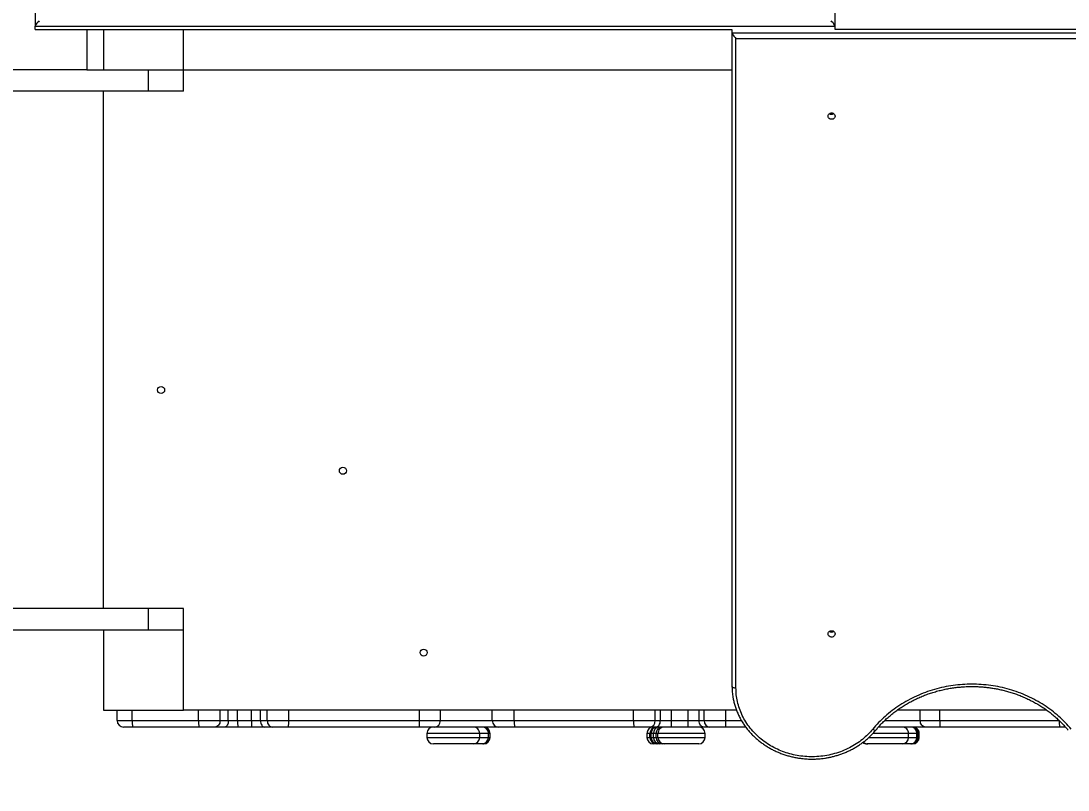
# Model space of a CAD drawing. Header units: millimetres. Extents: x -6562 to 7161, y -6069 to 5384.
# Drawn here: x 2145 to 3453, y 241 to 1201 of the extents above; entities that cross this region are included whole.
import ezdxf

# ---------------------------------------------------------------- set-up
doc = ezdxf.new("R2010")
doc.units = ezdxf.units.MM
for name, color, linetype in [('DIKOM_ОБЪЕКТ', 7, 'Continuous'), ('DIKOM_РАЗМЕР_ЗОНА', 7, 'Continuous'), ('DIKOM_РАЗМЕР_ОБЪЕКТА', 7, 'Continuous')]:
    doc.layers.add(name, color=color, linetype=linetype)
doc.styles.add('style1', font='arial.ttf', dxfattribs={"width": 0.8})
doc.dimstyles.new('1-50', dxfattribs={"dimtxt": 300, "dimasz": 200, "dimexe": 100, "dimexo": 0, "dimgap": 100, "dimtad": 1, "dimtxsty": 'style1', "dimcen": 200, "dimclrd": 7, "dimclre": 7, "dimclrt": 7, "dimadec": 1, "dimazin": 2, "dimtfac": 1, "dimtmove": 0, "dimatfit": 2, "dimfxl": 0, "dimlwd": 25, "dimlwe": 18, "dimarcsym": 0})

# ---------------------------------------------------------------- blocks, each defined once
blk = doc.blocks.new('*D9')
at = {"layer": 'Defpoints', "color": 0, "transparency": 16777216}
for p in [(-2276.8, 2530.5), (6418.8, 2530.5), (1009.4, -4069.5)]:
    blk.add_point(p, dxfattribs=at)
at = {"layer": 'DIKOM_РАЗМЕР_ОБЪЕКТА', "color": 7, "lineweight": 18, "transparency": 16777216}
for p, q in [((-2276.8, 2530.5), (6518.8, 2530.5)), ((1009.4, -4069.5), (6518.8, -4069.5))]:
    blk.add_line(p, q, dxfattribs=at)
at = {"layer": 'DIKOM_РАЗМЕР_ОБЪЕКТА', "color": 7, "lineweight": 25, "transparency": 16777216}
blk.add_line((6418.8, -3869.5), (6418.8, 2330.5), dxfattribs=at)
at = {"layer": 'DIKOM_РАЗМЕР_ОБЪЕКТА', "color": 7, "transparency": 16777216}
for points in [[(6385.4, 2330.5), (6452.1, 2330.5), (6418.8, 2530.5)], [(6385.4, -3869.5), (6452.1, -3869.5), (6418.8, -4069.5)]]:
    blk.add_solid(points, dxfattribs=at)
at = {"layer": 'DIKOM_РАЗМЕР_ОБЪЕКТА', "color": 7, "transparency": 16777216, "insert": (6165.6, -1011), "char_height": 300, "attachment_point": 5, "rotation": 90, "style": 'style1'}
blk.add_mtext('6600', dxfattribs=at)
blk = doc.blocks.new('*D12')
at = {"layer": 'Defpoints', "color": 0, "transparency": 16777216}
for p in [(-2088.2, 4030.5), (7061.3, 4030.5), (1371.9, -6069.5)]:
    blk.add_point(p, dxfattribs=at)
at = {"layer": 'DIKOM_РАЗМЕР_ЗОНА', "color": 7, "lineweight": 18, "transparency": 16777216}
for p, q in [((-2088.2, 4030.5), (7161.3, 4030.5)), ((1371.9, -6069.5), (7161.3, -6069.5))]:
    blk.add_line(p, q, dxfattribs=at)
at = {"layer": 'DIKOM_РАЗМЕР_ЗОНА', "color": 7, "lineweight": 25, "transparency": 16777216}
blk.add_line((7061.3, -5869.5), (7061.3, 3830.5), dxfattribs=at)
at = {"layer": 'DIKOM_РАЗМЕР_ЗОНА', "color": 7, "transparency": 16777216}
for points in [[(7027.9, 3830.5), (7094.6, 3830.5), (7061.3, 4030.5)], [(7027.9, -5869.5), (7094.6, -5869.5), (7061.3, -6069.5)]]:
    blk.add_solid(points, dxfattribs=at)
at = {"layer": 'DIKOM_РАЗМЕР_ЗОНА', "color": 7, "transparency": 16777216, "insert": (6808.1, -1011), "char_height": 300, "attachment_point": 5, "rotation": 90, "style": 'style1'}
blk.add_mtext('10100', dxfattribs=at)

msp = doc.modelspace()

# ---------------------------------------------------------------- linework, layer by layer
at = {"layer": 'DIKOM_ОБЪЕКТ', "color": 7, "linetype": 'Continuous', "lineweight": 15}
for p, q in [((2162.353, 2010.417), (2162.353, 1194.74)), ((3162.353, 1194.74), (3162.353, 2010.417)), ((2162.353, 1194.74), (3162.353, 1194.74)), ((2162.353, 1190.514), (2162.353, 1194.74)), ((3162.353, 1190.514), (3162.353, 1194.74)), ((2162.353, 1190.514), (3033.353, 1190.514)), ((2226.853, 1190.514), (2226.853, 1140.515)), ((2247.853, 1190.514), (2247.853, 1140.515)), ((2347.853, 1140.516), (2347.853, 1190.514)), ((3033.353, 1190.515), (3033.353, 1186.289)), ((3033.353, 1186.289), (3033.353, 370.613)), ((4033.353, 1186.289), (3033.353, 1186.289)), ((3038.353, 368.499), (3038.353, 1179.645)), ((3038.353, 1179.645), (4028.353, 1179.645)), ((4033.353, 1190.515), (3162.353, 1190.515)), ((2226.853, 1140.516), (1802.717, 1140.516)), ((2226.853, 1140.515), (2247.853, 1140.515)), ((2247.853, 1140.516), (2347.853, 1140.516)), ((2304.084, 1113.516), (2304.084, 1140.516)), ((2347.853, 1113.516), (2347.853, 1140.516)), ((2347.853, 1140.516), (3033.353, 1140.516)), ((2304.084, 1113.516), (1802.717, 1113.516)), ((2247.85, 467.516), (2247.85, 1113.516)), ((2247.853, 467.516), (2247.853, 1113.516)), ((2347.853, 1113.516), (2304.084, 1113.516)), ((2304.084, 467.516), (1802.717, 467.516)), ((2304.084, 440.516), (2304.084, 467.516)), ((2347.853, 467.516), (2304.084, 467.516)), ((2347.853, 440.516), (2347.853, 467.516)), ((2247.853, 440.516), (1802.717, 440.516)), ((2247.853, 440.516), (2247.853, 340.516)), ((2347.853, 440.516), (2247.853, 440.516)), ((2347.853, 340.516), (2347.853, 440.516)), ((2247.853, 340.516), (2347.853, 340.516)), ((2264.853, 327.516), (2264.853, 340.516)), ((2283.702, 327.516), (2283.702, 340.516)), ((2366.678, 340.516), (2347.853, 340.516)), ((2366.678, 327.516), (2366.678, 340.516)), ((2393.538, 340.516), (2366.678, 340.516)), ((2393.538, 327.516), (2393.538, 340.516)), ((2403.757, 340.516), (2393.538, 340.516)), ((2403.757, 327.516), (2403.757, 340.516)), ((2415.43, 340.516), (2403.757, 340.516)), ((2415.43, 327.516), (2415.43, 340.516)), ((2432.731, 340.516), (2415.43, 340.516)), ((2432.731, 327.516), (2432.731, 340.516)), ((2444.126, 340.516), (2432.731, 340.516)), ((2444.126, 327.516), (2444.126, 340.516)), ((2452.481, 340.516), (2444.126, 340.516)), ((2452.481, 327.516), (2452.481, 340.516)), ((2479.316, 340.516), (2452.481, 340.516)), ((2479.316, 327.516), (2479.316, 340.516)), ((2642.859, 340.516), (2479.316, 340.516)), ((2642.859, 327.516), (2642.859, 340.516)), ((2668.854, 340.516), (2642.859, 340.516)), ((2668.854, 327.516), (2668.854, 340.516)), ((2733.836, 340.516), (2668.854, 340.516)), ((2733.836, 327.516), (2733.836, 340.516)), ((2761.292, 340.516), (2733.836, 340.516)), ((2761.292, 327.516), (2761.292, 340.516)), ((2910.482, 340.516), (2761.292, 340.516)), ((2910.482, 327.516), (2910.482, 340.516)), ((2937.521, 340.516), (2910.482, 340.516)), ((2937.521, 327.516), (2937.521, 340.516)), ((2943.856, 340.516), (2937.521, 340.516)), ((2943.856, 327.516), (2943.856, 340.516)), ((2957.726, 340.516), (2943.856, 340.516)), ((2957.726, 327.516), (2957.726, 340.516)), ((2978.532, 340.516), (2957.726, 340.516)), ((2978.532, 327.516), (2978.532, 340.516)), ((2992.402, 340.516), (2978.532, 340.516)), ((2992.402, 327.516), (2992.402, 340.516)), ((2998.744, 340.516), (2992.402, 340.516)), ((3025.798, 340.516), (2998.744, 340.516)), ((2998.744, 327.516), (2998.744, 340.516)), ((3025.798, 327.516), (3025.798, 340.516)), ((3038.968, 340.516), (3025.798, 340.516)), ((3268.721, 340.516), (3239.751, 340.516)), ((3268.721, 327.516), (3268.721, 340.516)), ((3293.169, 340.516), (3268.721, 340.516)), ((3293.169, 327.516), (3293.169, 340.516)), ((3426.911, 340.516), (3293.169, 340.516)), ((2264.853, 327.516), (2283.702, 327.516)), ((2283.702, 327.516), (2366.678, 327.516)), ((2366.678, 327.516), (2393.538, 327.516)), ((2393.538, 327.516), (2403.757, 327.516)), ((2403.757, 327.516), (2415.43, 327.516)), ((2415.43, 327.516), (2432.731, 327.516)), ((2432.731, 327.516), (2444.126, 327.516)), ((2444.126, 327.516), (2452.481, 327.516)), ((2452.481, 327.516), (2479.316, 327.516)), ((2479.316, 327.516), (2642.859, 327.516)), ((2642.859, 327.516), (2668.854, 327.516)), ((2668.854, 327.516), (2733.836, 327.516)), ((2733.836, 327.516), (2761.292, 327.516)), ((2761.292, 327.516), (2910.482, 327.516)), ((2910.482, 327.516), (2937.521, 327.516)), ((2937.521, 327.516), (2943.856, 327.516)), ((2943.856, 327.516), (2957.726, 327.516)), ((2957.726, 319.516), (2957.726, 327.516)), ((2957.726, 327.516), (2978.532, 327.516)), ((2978.532, 319.516), (2978.532, 327.516)), ((2978.532, 327.516), (2992.402, 327.516)), ((2992.402, 327.516), (2998.744, 327.516)), ((2998.744, 327.516), (3025.798, 327.516)), ((3025.798, 327.516), (3045.288, 327.516)), ((3224.11, 327.516), (3268.721, 327.516)), ((3268.721, 327.516), (3293.169, 327.516)), ((3293.169, 327.516), (3442.547, 327.516)), ((2284.162, 319.516), (2272.853, 319.516)), ((2367.138, 319.516), (2284.162, 319.516)), ((2386.836, 319.516), (2367.138, 319.516)), ((2399.391, 319.516), (2386.836, 319.516)), ((2415.733, 319.516), (2399.391, 319.516)), ((2433.034, 319.516), (2415.733, 319.516)), ((2448.987, 319.516), (2433.034, 319.516)), ((2459.252, 319.516), (2448.987, 319.516)), ((2478.931, 319.516), (2459.252, 319.516)), ((2642.474, 319.516), (2478.931, 319.516)), ((2661.537, 319.516), (2642.474, 319.516)), ((2741.372, 319.516), (2661.537, 319.516)), ((2761.506, 319.516), (2741.372, 319.516)), ((2910.696, 319.516), (2761.506, 319.516)), ((2930.525, 319.516), (2910.696, 319.516)), ((2938.308, 319.516), (2930.525, 319.516)), ((2957.726, 319.516), (2938.308, 319.516)), ((2978.532, 319.516), (2957.726, 319.516)), ((2997.951, 319.516), (2978.532, 319.516)), ((3005.741, 319.516), (2997.951, 319.516)), ((3025.581, 319.516), (3005.741, 319.516)), ((3050.609, 319.516), (3025.581, 319.516)), ((3275.469, 319.516), (3216.355, 319.516)), ((3293.398, 319.516), (3275.469, 319.516)), ((3442.776, 319.516), (3293.398, 319.516)), ((3450.241, 319.516), (3442.776, 319.516)), ((2652.119, 311.516), (2652.119, 306.516)), ((2718.074, 311.516), (2652.119, 311.516)), ((2652.119, 306.516), (2718.074, 306.516)), ((2718.074, 306.516), (2718.074, 311.516)), ((2729.043, 311.516), (2718.074, 311.516)), ((2718.074, 306.516), (2729.043, 306.516)), ((2729.043, 306.516), (2729.043, 311.516)), ((2729.084, 311.516), (2729.043, 311.516)), ((2729.043, 306.516), (2729.084, 306.516)), ((2729.084, 306.516), (2729.084, 311.516)), ((2730.971, 311.516), (2729.084, 311.516)), ((2729.084, 306.516), (2730.971, 306.516)), ((2730.971, 306.516), (2730.971, 311.516)), ((2731.011, 311.516), (2730.971, 311.516)), ((2730.971, 306.516), (2731.011, 306.516)), ((2731.011, 306.516), (2731.011, 311.516)), ((2927.164, 311.516), (2927.164, 306.516)), ((2927.169, 311.516), (2927.164, 311.516)), ((2927.164, 306.516), (2927.169, 306.516)), ((2930.827, 311.516), (2927.169, 311.516)), ((2927.169, 306.516), (2927.169, 311.516)), ((2927.169, 306.516), (2930.827, 306.516)), ((2932.374, 311.516), (2930.827, 311.516)), ((2930.827, 306.516), (2930.827, 311.516)), ((2930.827, 306.516), (2932.374, 306.516)), ((2935.263, 311.516), (2932.374, 311.516)), ((2932.374, 306.516), (2932.374, 311.516)), ((2932.374, 306.516), (2935.263, 306.516)), ((2938.46, 311.516), (2935.263, 311.516)), ((2935.263, 306.516), (2935.263, 311.516)), ((2935.263, 306.516), (2938.46, 306.516)), ((2940.8, 311.516), (2938.46, 311.516)), ((2938.46, 306.516), (2938.46, 311.516)), ((2938.46, 306.516), (2940.8, 306.516)), ((2940.8, 306.516), (2940.8, 311.516)), ((2999.795, 311.516), (2940.8, 311.516)), ((2940.8, 306.516), (2999.795, 306.516)), ((2999.795, 306.516), (2999.795, 311.516)), ((3204.33, 306.516), (3254.123, 306.516)), ((3254.123, 311.516), (3209.353, 311.516)), ((3254.123, 306.516), (3254.123, 311.516)), ((3264.571, 311.516), (3254.123, 311.516)), ((3254.123, 306.516), (3264.571, 306.516)), ((3264.571, 306.516), (3264.571, 311.516)), ((3264.589, 311.516), (3264.571, 311.516)), ((3264.571, 306.516), (3264.589, 306.516)), ((3264.589, 306.516), (3264.589, 311.516)), ((3265.016, 311.516), (3264.589, 311.516)), ((3264.589, 306.516), (3265.016, 306.516)), ((3265.016, 306.516), (3265.016, 311.516)), ((3266.22, 311.516), (3265.016, 311.516)), ((3265.016, 306.516), (3266.22, 306.516)), ((3266.22, 306.516), (3266.22, 311.516)), ((3267.385, 311.516), (3266.22, 311.516)), ((3266.22, 306.516), (3267.385, 306.516)), ((3267.385, 306.516), (3267.385, 311.516)), ((3267.405, 311.516), (3267.385, 311.516)), ((3267.385, 306.516), (3267.405, 306.516)), ((3267.405, 306.516), (3267.405, 311.516)), ((2710.085, 298.516), (2660.119, 298.516)), ((2721.054, 298.516), (2710.085, 298.516)), ((2721.084, 298.516), (2721.054, 298.516)), ((2722.982, 298.516), (2721.084, 298.516)), ((2723.011, 298.516), (2722.982, 298.516)), ((2935.168, 298.516), (2935.164, 298.516)), ((2938.825, 298.516), (2935.168, 298.516)), ((2939.96, 298.516), (2938.825, 298.516)), ((2942.849, 298.516), (2939.96, 298.516)), ((2946.459, 298.516), (2942.849, 298.516)), ((2948.798, 298.516), (2946.459, 298.516)), ((2991.795, 298.516), (2948.798, 298.516)), ((3202.893, 298.516), (3202.092, 298.516)), ((3203.141, 298.516), (3202.893, 298.516)), ((3246.128, 298.516), (3203.141, 298.516)), ((3256.576, 298.516), (3246.128, 298.516)), ((3256.589, 298.516), (3256.576, 298.516)), ((3257.342, 298.516), (3256.589, 298.516)), ((3258.225, 298.516), (3257.342, 298.516)), ((3259.39, 298.516), (3258.225, 298.516)), ((3259.405, 298.516), (3259.39, 298.516))]:
    msp.add_line(p, q, dxfattribs=at)
at = {"layer": 'DIKOM_ОБЪЕКТ', "color": 7, "linetype": 'Continuous', "lineweight": 15, "flags": 128}
for points in [[(3162.253, 1082.511), (3162.075, 1081.387), (3161.554, 1080.355), (3160.734, 1079.497), (3159.681, 1078.883), (3158.479, 1078.564), (3157.227, 1078.564), (3156.025, 1078.883), (3154.972, 1079.497), (3154.151, 1080.355), (3153.631, 1081.387), (3153.453, 1082.511), (3153.631, 1083.634), (3154.151, 1084.667), (3154.972, 1085.525), (3156.025, 1086.138), (3157.227, 1086.458), (3158.479, 1086.458), (3159.681, 1086.138), (3160.734, 1085.525), (3161.554, 1084.667), (3162.075, 1083.634), (3162.253, 1082.511)], [(3162.253, 435.861), (3162.075, 434.738), (3161.554, 433.705), (3160.734, 432.847), (3159.681, 432.234), (3158.479, 431.914), (3157.227, 431.914), (3156.025, 432.234), (3154.972, 432.847), (3154.151, 433.705), (3153.631, 434.738), (3153.453, 435.861), (3153.631, 436.985), (3154.151, 438.017), (3154.972, 438.875), (3156.025, 439.489), (3157.227, 439.808), (3158.479, 439.808), (3159.681, 439.489), (3160.734, 438.875), (3161.554, 438.017), (3162.075, 436.985), (3162.253, 435.861)], [(3033.353, 370.613), (3033.449, 370.2), (3033.733, 369.804), (3034.196, 369.439), (3034.817, 369.118), (3035.575, 368.855), (3036.439, 368.66), (3037.377, 368.54), (3038.353, 368.499)], [(2393.538, 327.516), (2393.409, 325.955), (2393.027, 324.454), (2392.408, 323.071), (2391.575, 321.859), (2390.559, 320.864), (2389.4, 320.125), (2388.143, 319.669), (2386.836, 319.516)], [(2403.757, 327.516), (2403.673, 325.955), (2403.424, 324.454), (2403.021, 323.071), (2402.478, 321.859), (2401.816, 320.864), (2401.062, 320.125), (2400.243, 319.669), (2399.391, 319.516)], [(2444.126, 327.516), (2444.22, 325.955), (2444.496, 324.454), (2444.945, 323.071), (2445.55, 321.859), (2446.287, 320.864), (2447.127, 320.125), (2448.039, 319.669), (2448.987, 319.516)], [(2452.481, 327.516), (2452.611, 325.955), (2452.996, 324.454), (2453.622, 323.071), (2454.464, 321.859), (2455.49, 320.864), (2456.661, 320.125), (2457.931, 319.669), (2459.252, 319.516)], [(2938.308, 319.516), (2939.39, 319.669), (2940.431, 320.125), (2941.39, 320.864), (2942.231, 321.859), (2942.921, 323.071), (2943.434, 324.454), (2943.749, 325.955), (2943.856, 327.516)], [(2997.951, 319.516), (2996.868, 319.669), (2995.827, 320.125), (2994.868, 320.864), (2994.027, 321.859), (2993.337, 323.071), (2992.825, 324.454), (2992.509, 325.955), (2992.402, 327.516)], [(3275.469, 319.516), (3274.153, 319.669), (3272.887, 320.125), (3271.72, 320.864), (3270.697, 321.859), (3269.858, 323.071), (3269.235, 324.454), (3268.851, 325.955), (3268.721, 327.516)], [(3209.353, 316.84), (3210.133, 316.35), (3210.884, 315.96), (3211.575, 315.685), (3212.181, 315.536), (3212.679, 315.518), (3213.048, 315.632), (3213.206, 315.767)]]:
    msp.add_lwpolyline(points, dxfattribs=at)
at = {"layer": 'DIKOM_ОБЪЕКТ', "color": 7, "linetype": 'Continuous', "lineweight": 15}
for centre, radius in [((2319.853, 740.516), 4.4), ((2547.053, 639.646), 4.449), ((2647.87, 412.516), 4.318)]:
    msp.add_circle(centre, radius, dxfattribs=at)
for centre, radius, start, end in [((3157.853, 1089.601), 4.743, 235.741742, 304.258258), ((3157.853, 1089.601), 4.743, 235.744472, 304.255528), ((3157.853, 1090.96), 4.83, 254.115852, 285.884148), ((3157.853, 442.951), 4.743, 235.741894, 304.258106), ((3157.853, 443.038), 4.747, 236.662129, 303.337871), ((3157.853, 444.4), 4.836, 256.044761, 283.955239), ((3115.687, 370.62), 82.334, 180.005419, 189.454112), ((2272.853, 327.516), 8, 180, 270), ((2318.796, 325.522), 35.151, 176.749408, 189.839563), ((2401.765, 325.522), 35.143, 176.748052, 189.840919), ((2468.455, 325.519), 53.063, 177.843809, 186.496398), ((2485.781, 325.519), 53.087, 177.84494, 186.493562), ((2437.493, 325.52), 41.871, 351.755258, 2.731925), ((2601.036, 325.52), 41.871, 351.755258, 2.731925), ((2661.179, 327.189), 7.681, 272.667322, 2.438644), ((2741.611, 327.29), 7.778, 178.339313, 268.23959), ((2836.054, 325.517), 74.789, 178.468601, 184.602535), ((2985.244, 325.517), 74.789, 178.468601, 184.602535), ((2929.987, 327.045), 7.549, 274.087039, 3.572428), ((3006.278, 327.046), 7.549, 176.431961, 265.920182), ((2951.83, 325.517), 73.995, 355.347847, 1.547744), ((3363.235, 325.517), 70.095, 178.366058, 184.911532), ((3512.63, 325.517), 70.111, 178.366367, 184.91037), ((2660.119, 311.516), 8, 90, 180), ((2710.079, 311.521), 7.994, 359.95938, 89.961164), ((2721.049, 311.521), 7.994, 359.960221, 89.961178), ((2721.084, 311.516), 8, 0, 90), ((2722.976, 311.521), 7.995, 359.96108, 89.960319), ((2723.011, 311.516), 8, 0, 90), ((2935.164, 311.516), 8, 90, 180), ((2935.168, 311.516), 7.999, 90.004186, 180.004352), ((2938.826, 311.516), 7.999, 90.003329, 180.00521), ((2940.172, 311.717), 7.801, 91.560195, 181.481205), ((2943.062, 311.717), 7.801, 91.560195, 181.481205), ((2946.459, 311.516), 7.999, 90.004186, 180.004352), ((2948.799, 311.516), 7.999, 90.004183, 180.00521), ((2991.795, 311.516), 8, 0, 90), ((3246.125, 311.518), 7.997, 359.98171, 89.983275), ((3256.573, 311.518), 7.998, 359.982559, 89.982425), ((3256.589, 311.516), 8, 0, 90), ((3257.176, 311.675), 7.842, 358.833661, 88.784823), ((3258.222, 311.518), 7.998, 359.982559, 89.982425), ((3259.387, 311.518), 7.997, 359.98171, 89.983275), ((3259.405, 311.516), 8, 0, 90), ((2660.119, 306.516), 8, 180, 270), ((2710.079, 306.51), 7.995, 270.040049, 0.039407), ((2721.048, 306.51), 7.995, 270.040036, 0.038565), ((2721.084, 306.516), 8, 270, 0), ((2722.976, 306.51), 7.995, 270.040894, 0.037707), ((2723.011, 306.516), 8, 270, 0), ((2935.164, 306.516), 8, 180, 270), ((2935.168, 306.515), 8, 179.996861, 269.994601), ((2938.826, 306.515), 7.999, 179.996003, 269.995458), ((2940.172, 306.314), 7.801, 178.520023, 268.438577), ((2943.062, 306.314), 7.801, 178.520023, 268.438577), ((2946.46, 306.515), 8, 179.996861, 269.994601), ((2948.799, 306.515), 7.999, 179.996003, 269.994605), ((2991.795, 306.516), 8, 270, 0), ((3246.125, 306.513), 7.998, 270.017938, 0.017077), ((3256.573, 306.513), 7.998, 270.018788, 0.016228), ((3256.589, 306.516), 8, 270, 0), ((3257.176, 306.356), 7.842, 271.216401, 1.165115), ((3258.222, 306.513), 7.998, 270.018788, 0.016228), ((3259.387, 306.513), 7.998, 270.017938, 0.017077), ((3259.405, 306.516), 8, 270, 0), ((3202.092, 306.516), 8, 230.530971, 270), ((3202.918, 306.083), 7.567, 224.845176, 269.811517), ((3203.141, 306.516), 8, 225.8593, 270)]:
    msp.add_arc(centre, radius, start, end, dxfattribs=at)
for centre, major_axis, ratio, start_param, end_param in [((2167.353, 1199.271), (4.881, 4.881), 0.22169466, 1.35263017, 2.9234265), ((3157.353, 1199.271), (-4.881, 4.881), 0.22169466, 3.35975881, 4.93055514), ((3038.353, 1181.758), (4.881, -4.881), 0.22169494, 3.35975908, 4.93055541)]:
    msp.add_ellipse(centre, major_axis=major_axis, ratio=ratio, start_param=start_param, end_param=end_param, dxfattribs=at)
for points, knots in [([(3209.353, 316.84), (3207.388, 314.602), (3203.42, 310.084), (3196.492, 303.98), (3188.806, 298.394), (3180.364, 293.495), (3171.286, 289.382), (3161.733, 286.159), (3151.854, 283.88), (3141.807, 282.578), (3131.791, 282.255), (3121.958, 282.869), (3112.446, 284.362), (3103.261, 286.684), (3094.377, 289.82), (3085.779, 293.799), (3077.506, 298.654), (3069.707, 304.36), (3062.532, 310.865), (3056.137, 318.06), (3050.628, 325.833), (3046.089, 334.06), (3042.578, 342.569), (3040.128, 351.218), (3038.627, 359.869), (3038.444, 365.641), (3038.353, 368.499)], [0, 0, 0, 0, 0.03987249, 0.08051706, 0.12187992, 0.16430249, 0.2070298, 0.24999968, 0.29297198, 0.33569919, 0.37811971, 0.41948451, 0.46012877, 0.5000001, 0.53987282, 0.58051703, 0.62188011, 0.66430258, 0.70702967, 0.74999974, 0.79297195, 0.83569926, 0.87812015, 0.91948473, 0.96012861, 1, 1, 1, 1]), ([(3457.353, 316.84), (3454.946, 319.62), (3450.107, 325.209), (3441.947, 332.97), (3433.104, 340.262), (3423.565, 346.962), (3413.413, 353.01), (3402.742, 358.33), (3391.644, 362.874), (3380.214, 366.608), (3368.577, 369.5), (3356.834, 371.549), (3345.088, 372.763), (3333.353, 373.164), (3321.618, 372.763), (3309.871, 371.549), (3298.129, 369.5), (3286.492, 366.607), (3275.061, 362.874), (3263.963, 358.33), (3253.293, 353.01), (3243.14, 346.962), (3233.602, 340.262), (3224.759, 332.97), (3216.598, 325.209), (3211.76, 319.62), (3209.353, 316.84)], [0, 0, 0, 0, 0.04068009, 0.08178991, 0.12329888, 0.16538166, 0.20762637, 0.25000009, 0.2923753, 0.33461996, 0.37670142, 0.41821187, 0.45932152, 0.49999994, 0.54068023, 0.58178972, 0.62329867, 0.66538163, 0.70762609, 0.74999982, 0.79237536, 0.8346199, 0.87670107, 0.91821195, 0.9593208, 1, 1, 1, 1]), ([(3213.235, 315.744), (3214.2, 316.91), (3216.604, 319.816), (3220.607, 324.076), (3225.161, 328.559), (3229.764, 332.7), (3234.557, 336.657), (3239.534, 340.42), (3244.683, 343.985), (3249.995, 347.343), (3255.458, 350.488), (3261.062, 353.415), (3266.794, 356.119), (3272.641, 358.593), (3278.589, 360.834), (3284.622, 362.837), (3290.72, 364.598), (3296.856, 366.113), (3302.99, 367.379), (3309.039, 368.389), (3314.822, 369.138), (3319.845, 369.615), (3324.312, 369.913), (3328.641, 370.104), (3331.703, 370.13), (3333.353, 370.144)], [0, 0, 0, 0, 0.03473238, 0.08658498, 0.13324925, 0.17989325, 0.22651085, 0.27310148, 0.31966307, 0.36619126, 0.41268092, 0.45912621, 0.5055177, 0.55184079, 0.59807553, 0.64419048, 0.69013257, 0.73581168, 0.7810557, 0.82549078, 0.86813002, 0.90675076, 0.93413674, 0.96449394, 1, 1, 1, 1]), ([(3333.353, 370.144), (3335.737, 370.116), (3339.075, 370.077), (3343.992, 369.816), (3348.167, 369.506), (3353.136, 368.987), (3358.337, 368.281), (3363.76, 367.363), (3369.324, 366.224), (3374.976, 364.858), (3380.675, 363.262), (3386.387, 361.431), (3392.084, 359.366), (3397.742, 357.066), (3403.339, 354.534), (3408.855, 351.772), (3414.273, 348.782), (3419.577, 345.568), (3424.75, 342.136), (3429.779, 338.489), (3434.651, 334.634), (3439.351, 330.576), (3443.872, 326.324), (3448.182, 321.873), (3451.387, 318.342), (3453.075, 316.246), (3453.475, 315.749)], [0, 0, 0, 0, 0.05128231, 0.07182544, 0.10596859, 0.14140754, 0.17942588, 0.21911866, 0.26012307, 0.30215017, 0.34499381, 0.38850257, 0.43256285, 0.47708735, 0.52200831, 0.56727322, 0.61283984, 0.6586753, 0.70475232, 0.75104914, 0.79754862, 0.84423735, 0.89110421, 0.93814, 0.98533778, 1, 1, 1, 1]), ([(3034.514, 356.956), (3034.582, 356.495), (3034.899, 354.318), (3035.789, 350.464), (3037.193, 345.409), (3038.946, 340.416), (3041.016, 335.498), (3043.408, 330.674), (3046.118, 325.961), (3049.142, 321.376), (3052.359, 317.091), (3055.721, 313.112), (3059.183, 309.437), (3062.852, 305.936), (3066.719, 302.62), (3070.77, 299.497), (3074.994, 296.577), (3079.377, 293.867), (3083.905, 291.376), (3088.563, 289.111), (3093.333, 287.078), (3098.195, 285.282), (3103.123, 283.731), (3108.082, 282.428), (3113.004, 281.38), (3117.771, 280.591), (3121.955, 280.083), (3125.667, 279.767), (3129.319, 279.558), (3131.906, 279.529), (3133.353, 279.513)], [0, 0, 0, 0, 0.01076198, 0.05074882, 0.0909296, 0.1313123, 0.17190214, 0.21270771, 0.25373762, 0.29500133, 0.33650981, 0.37390924, 0.41130995, 0.44870454, 0.48608993, 0.52346072, 0.56081012, 0.59812931, 0.63540552, 0.67262264, 0.70975428, 0.74675943, 0.7835683, 0.82005071, 0.85592848, 0.89048835, 0.92256201, 0.94524287, 0.9693824, 1, 1, 1, 1]), ([(3133.353, 279.513), (3135.292, 279.541), (3138.011, 279.58), (3142.019, 279.842), (3145.428, 280.155), (3149.48, 280.678), (3153.713, 281.39), (3158.115, 282.316), (3162.613, 283.463), (3167.161, 284.837), (3171.72, 286.442), (3176.258, 288.279), (3180.748, 290.346), (3185.164, 292.643), (3189.486, 295.165), (3193.693, 297.909), (3197.766, 300.868), (3201.687, 304.037), (3205.446, 307.406), (3209.004, 310.981), (3211.588, 313.781), (3212.907, 315.435), (3213.183, 315.781)], [0, 0, 0, 0, 0.06294212, 0.08830371, 0.13043468, 0.17418666, 0.22113545, 0.27015955, 0.32080908, 0.37272393, 0.42564866, 0.47939687, 0.53382684, 0.58883073, 0.64432585, 0.70024738, 0.75654403, 0.81317695, 0.87011294, 0.92732772, 0.98480092, 1, 1, 1, 1])]:
    msp.add_open_spline(points, degree=3, knots=knots, dxfattribs=at)

# ---------------------------------------------------------------- dimensions: what is measured, and where the dimension line sits
at = {"layer": 'DIKOM_РАЗМЕР_ЗОНА'}
dim = msp.add_linear_dim(base=(7061.257, 4030.513), p1=(1371.853, -6069.487), p2=(-2088.229, 4030.513), angle=270, dimstyle='1-50', dxfattribs=at)
dim.commit()
dim.dimension.update_dxf_attribs({"geometry": '*D12', "text_midpoint": (7061.257, -1010.997), "dimtype": 160})
at = {"layer": 'DIKOM_РАЗМЕР_ОБЪЕКТА'}
dim = msp.add_linear_dim(base=(6418.775, 2530.513), p1=(1009.353, -4069.487), p2=(-2276.848, 2530.513), angle=270, dimstyle='1-50', dxfattribs=at)
dim.commit()
dim.dimension.update_dxf_attribs({"geometry": '*D9', "text_midpoint": (6418.775, -1010.997), "dimtype": 160})

doc.saveas('drawing.dxf')
